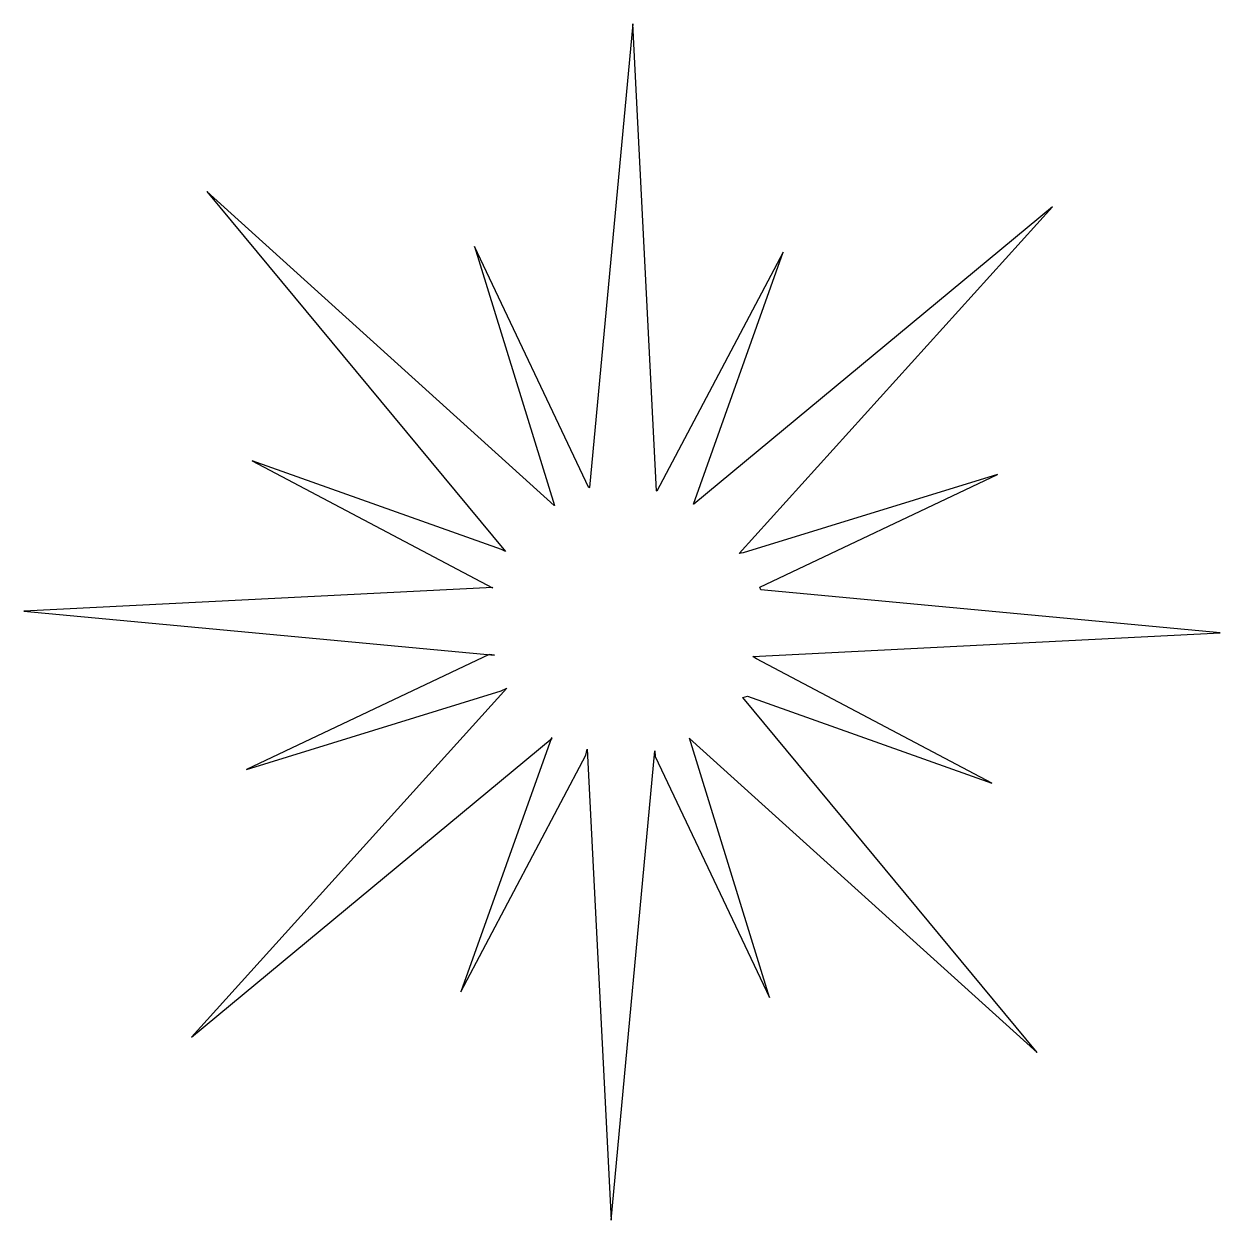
# Model space of a CAD drawing. Header units: centimetres. Extents: x -7.8 to 7.8, y -7.8 to 7.8.
import ezdxf

# ---------------------------------------------------------------- set-up
doc = ezdxf.new("R2010")
doc.units = ezdxf.units.CM
doc.header["$MEASUREMENT"] = 0
doc.layers.add('Camada 1', color=7, linetype='Continuous')

msp = doc.modelspace()

# ---------------------------------------------------------------- linework, layer by layer
at = {"layer": 'Camada 1'}
msp.add_open_spline([(-1.66537, -0.43163), (-1.66537, -0.43163), (-7.80672, 0.14172), (-7.80672, 0.14172), (-7.80672, 0.14172), (-7.80672, 0.14172), (-1.68593, 0.45144), (-1.68593, 0.45144), (-1.68593, 0.45144), (-1.68593, 0.45144), (-1.68862, 0.44562), (-1.68862, 0.44562), (-1.68862, 0.44562), (-1.68862, 0.44562), (-4.82812, 2.10334), (-4.82812, 2.10334), (-4.82812, 2.10334), (-4.82812, 2.10334), (-1.57464, 0.94452), (-1.57464, 0.94452), (-1.57464, 0.94452), (-1.57464, 0.94452), (-1.52278, 0.92045), (-1.52278, 0.92045), (-1.52278, 0.92045), (-1.52278, 0.92045), (-5.41994, 5.6204), (-5.41994, 5.6204), (-5.41994, 5.6204), (-5.41994, 5.6204), (-0.88342, 1.52073), (-0.88342, 1.52073), (-0.88342, 1.52073), (-0.88342, 1.52073), (-0.88246, 1.52081), (-0.88246, 1.52081), (-0.88246, 1.52081), (-0.88246, 1.52081), (-1.92667, 4.90129), (-1.92667, 4.90129), (-1.92667, 4.90129), (-1.92667, 4.90129), (-0.43185, 1.75259), (-0.43185, 1.75259), (-0.43185, 1.75259), (-0.43185, 1.75259), (-0.4231, 1.7569), (-0.4231, 1.7569), (-0.4231, 1.7569), (-0.4231, 1.7569), (0.14174, 7.8067), (0.14174, 7.8067), (0.14174, 7.8067), (0.14174, 7.8067), (0.45011, 1.71218), (0.45011, 1.71218), (0.45011, 1.71218), (0.45011, 1.71218), (0.45643, 1.70912), (0.45643, 1.70912), (0.45643, 1.70912), (0.45643, 1.70912), (2.10333, 4.8281), (2.10333, 4.8281), (2.10333, 4.8281), (2.10333, 4.8281), (0.93186, 1.53888), (0.93186, 1.53888), (0.93186, 1.53888), (0.93186, 1.53888), (0.93755, 1.53687), (0.93755, 1.53687), (0.93755, 1.53687), (0.93755, 1.53687), (5.62041, 5.41995), (5.62041, 5.41995), (5.62041, 5.41995), (5.62041, 5.41995), (1.52932, 0.89274), (1.52932, 0.89274), (1.52932, 0.89274), (1.52932, 0.89274), (1.58327, 0.90179), (1.58327, 0.90179), (1.58327, 0.90179), (1.58327, 0.90179), (4.90122, 1.92663), (4.90122, 1.92663), (4.90122, 1.92663), (4.90122, 1.92663), (1.79795, 0.45335), (1.79795, 0.45335), (1.79795, 0.45335), (1.79795, 0.45335), (1.81412, 0.41787), (1.81412, 0.41787), (1.81412, 0.41787), (1.81412, 0.41787), (7.80672, -0.14175), (7.80672, -0.14175), (7.80672, -0.14175), (7.80672, -0.14175), (1.70802, -0.45028), (1.70802, -0.45028), (1.70802, -0.45028), (1.70802, -0.45028), (1.75715, -0.48193), (1.75715, -0.48193), (1.75715, -0.48193), (1.75715, -0.48193), (4.82812, -2.10345), (4.82812, -2.10345), (4.82812, -2.10345), (4.82812, -2.10345), (1.63658, -0.9668), (1.63658, -0.9668), (1.63658, -0.9668), (1.63658, -0.9668), (1.5761, -0.98485), (1.5761, -0.98485), (1.5761, -0.98485), (1.5761, -0.98485), (5.41996, -5.62043), (5.41996, -5.62043), (5.41996, -5.62043), (5.41996, -5.62043), (0.8809, -1.51867), (0.8809, -1.51867), (0.8809, -1.51867), (0.8809, -1.51867), (0.88164, -1.51809), (0.88164, -1.51809), (0.88164, -1.51809), (0.88164, -1.51809), (1.9267, -4.90134), (1.9267, -4.90134), (1.9267, -4.90134), (1.9267, -4.90134), (0.43336, -1.75592), (0.43336, -1.75592), (0.43336, -1.75592), (0.43336, -1.75592), (0.43021, -1.68073), (0.43021, -1.68073), (0.43021, -1.68073), (0.43021, -1.68073), (-0.14174, -7.8067), (-0.14174, -7.8067), (-0.14174, -7.8067), (-0.14174, -7.8067), (-0.45278, -1.65982), (-0.45278, -1.65982), (-0.45278, -1.65982), (-0.45278, -1.65982), (-0.47106, -1.73677), (-0.47106, -1.73677), (-0.47106, -1.73677), (-0.47106, -1.73677), (-2.10336, -4.82813), (-2.10336, -4.82813), (-2.10336, -4.82813), (-2.10336, -4.82813), (-0.92213, -1.5115), (-0.92213, -1.5115), (-0.92213, -1.5115), (-0.92213, -1.5115), (-0.91157, -1.51541), (-0.91157, -1.51541), (-0.91157, -1.51541), (-0.91157, -1.51541), (-5.62044, -5.41998), (-5.62044, -5.41998), (-5.62044, -5.41998), (-5.62044, -5.41998), (-1.5041, -0.86475), (-1.5041, -0.86475), (-1.5041, -0.86475), (-1.5041, -0.86475), (-1.57882, -0.90042), (-1.57882, -0.90042), (-1.57882, -0.90042), (-1.57882, -0.90042), (-4.90127, -1.92674), (-4.90127, -1.92674), (-4.90127, -1.92674), (-4.90127, -1.92674), (-1.73194, -0.42208), (-1.73194, -0.42208), (-1.73194, -0.42208), (-1.73194, -0.42208), (-1.66537, -0.43163), (-1.66537, -0.43163)], degree=3, knots=[0, 0, 0, 0, 0.02040816, 0.02040816, 0.02040816, 0.02040816, 0.04081633, 0.04081633, 0.04081633, 0.04081633, 0.06122449, 0.06122449, 0.06122449, 0.06122449, 0.08163265, 0.08163265, 0.08163265, 0.08163265, 0.10204082, 0.10204082, 0.10204082, 0.10204082, 0.12244898, 0.12244898, 0.12244898, 0.12244898, 0.14285714, 0.14285714, 0.14285714, 0.14285714, 0.16326531, 0.16326531, 0.16326531, 0.16326531, 0.18367347, 0.18367347, 0.18367347, 0.18367347, 0.20408163, 0.20408163, 0.20408163, 0.20408163, 0.2244898, 0.2244898, 0.2244898, 0.2244898, 0.24489796, 0.24489796, 0.24489796, 0.24489796, 0.26530612, 0.26530612, 0.26530612, 0.26530612, 0.28571429, 0.28571429, 0.28571429, 0.28571429, 0.30612245, 0.30612245, 0.30612245, 0.30612245, 0.32653061, 0.32653061, 0.32653061, 0.32653061, 0.34693878, 0.34693878, 0.34693878, 0.34693878, 0.36734694, 0.36734694, 0.36734694, 0.36734694, 0.3877551, 0.3877551, 0.3877551, 0.3877551, 0.40816327, 0.40816327, 0.40816327, 0.40816327, 0.42857143, 0.42857143, 0.42857143, 0.42857143, 0.44897959, 0.44897959, 0.44897959, 0.44897959, 0.46938776, 0.46938776, 0.46938776, 0.46938776, 0.48979592, 0.48979592, 0.48979592, 0.48979592, 0.51020408, 0.51020408, 0.51020408, 0.51020408, 0.53061224, 0.53061224, 0.53061224, 0.53061224, 0.55102041, 0.55102041, 0.55102041, 0.55102041, 0.57142857, 0.57142857, 0.57142857, 0.57142857, 0.59183673, 0.59183673, 0.59183673, 0.59183673, 0.6122449, 0.6122449, 0.6122449, 0.6122449, 0.63265306, 0.63265306, 0.63265306, 0.63265306, 0.65306122, 0.65306122, 0.65306122, 0.65306122, 0.67346939, 0.67346939, 0.67346939, 0.67346939, 0.69387755, 0.69387755, 0.69387755, 0.69387755, 0.71428571, 0.71428571, 0.71428571, 0.71428571, 0.73469388, 0.73469388, 0.73469388, 0.73469388, 0.75510204, 0.75510204, 0.75510204, 0.75510204, 0.7755102, 0.7755102, 0.7755102, 0.7755102, 0.79591837, 0.79591837, 0.79591837, 0.79591837, 0.81632653, 0.81632653, 0.81632653, 0.81632653, 0.83673469, 0.83673469, 0.83673469, 0.83673469, 0.85714286, 0.85714286, 0.85714286, 0.85714286, 0.87755102, 0.87755102, 0.87755102, 0.87755102, 0.89795918, 0.89795918, 0.89795918, 0.89795918, 0.91836735, 0.91836735, 0.91836735, 0.91836735, 0.93877551, 0.93877551, 0.93877551, 0.93877551, 0.95918367, 0.95918367, 0.95918367, 0.95918367, 1, 1, 1, 1], dxfattribs=at)

doc.saveas('drawing.dxf')
